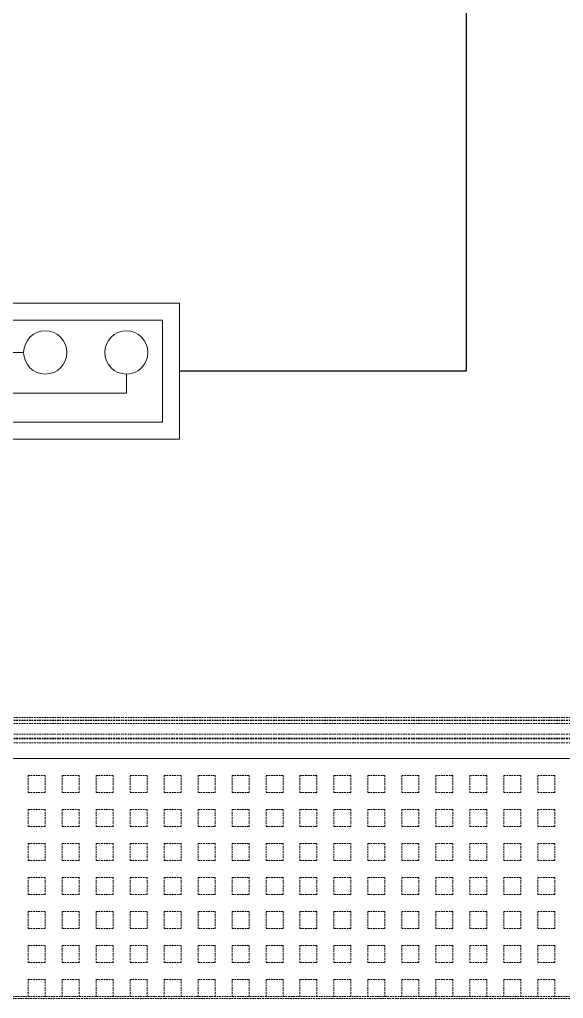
# Model space of a CAD drawing. Extents: x -1457 to 23780, y -2071 to 4205.
# Drawn here: x 4598.8 to 4678.8, y 284.7 to 428.8 of the extents above; entities that cross this region are included whole.
import ezdxf

# ---------------------------------------------------------------- set-up
doc = ezdxf.new("R2010")
doc.units = 0
doc.header["$MEASUREMENT"] = 0
doc.linetypes.add('HIDDEN', pattern=[0.375, 0.25, -0.125])
doc.layers.get('0').update_dxf_attribs({"color": 9, "lineweight": 9})
for name, color, linetype, lineweight in [('E-KABLO', 7, 'Continuous', 30), ('M-TEFRIS2-015', 129, 'Continuous', 9), ('T-KONVEKTOR', 220, 'Continuous', 9)]:
    doc.layers.add(name, color=color, linetype=linetype, lineweight=lineweight)

# ---------------------------------------------------------------- blocks, each defined once
blk = doc.blocks.new('A$C4B7F52E3')
for p, q in [((250, 89.48), (0, 89.47)), ((250, 89.47), (0, 89.48)), ((250, 69.47), (250, 89.47)), ((0, 69.47), (250, 69.47))]:
    blk.add_line(p, q)
at = {"color": 252}
for p, q in [((242.21, 82.69), (197.7, 82.69)), ((242.21, 79.91), (242.21, 82.69)), ((227.1, 76.72), (194.25, 76.73))]:
    blk.add_line(p, q, dxfattribs=at)
blk.add_lwpolyline([(247.51, 86.99), (247.51, 71.95), (2.49, 71.95), (2.49, 86.99)], close=True)
for centre in [(230.28, 76.72), (242.21, 76.72)]:
    blk.add_circle(centre, 3.18, dxfattribs=at)

msp = doc.modelspace()

# ---------------------------------------------------------------- linework, layer by layer
at = {"layer": 'E-KABLO', "color": 6}
for p, q in [((4664.44, 441.9), (4664.44, 377.01)), ((4664.44, 377.01), (4622.25, 377.01))]:
    msp.add_line(p, q, dxfattribs=at)
at = {"layer": 'M-TEFRIS2-015', "linetype": 'HIDDEN', "lineweight": 0}
for p, q in [((4490.64, 326.05), (4613.79, 326.05)), ((4490.64, 325.65), (4613.79, 325.65)), ((4490.64, 325.58), (4613.79, 325.58)), ((4721.03, 326.05), (4613.79, 326.05)), ((4721.03, 325.65), (4613.79, 325.65)), ((4721.03, 325.58), (4613.79, 325.58)), ((4490.64, 325.18), (4613.79, 325.18)), ((4721.03, 325.18), (4613.79, 325.18)), ((4490.64, 323.58), (4613.79, 323.58)), ((4490.64, 322.98), (4613.79, 322.98)), ((4490.64, 322.9), (4613.79, 322.9)), ((4721.03, 323.58), (4613.79, 323.58)), ((4721.03, 322.98), (4613.79, 322.98)), ((4721.03, 322.9), (4613.79, 322.9)), ((4490.64, 322.3), (4613.79, 322.3)), ((4721.03, 322.3), (4613.79, 322.3)), ((4025.5, 320), (4787.5, 320)), ((4787.5, 320), (4025.5, 320)), ((4600, 320), (4600, 320)), ((4602.5, 320), (4602.5, 320)), ((4605, 320), (4605, 320)), ((4607.5, 320), (4607.5, 320)), ((4610, 320), (4610, 320)), ((4612.5, 320), (4612.5, 320)), ((4615, 320), (4615, 320)), ((4617.5, 320), (4617.5, 320)), ((4620, 320), (4620, 320)), ((4622.5, 320), (4622.5, 320)), ((4625, 320), (4625, 320)), ((4627.5, 320), (4627.5, 320)), ((4630, 320), (4630, 320)), ((4632.5, 320), (4632.5, 320)), ((4635, 320), (4635, 320)), ((4637.5, 320), (4637.5, 320)), ((4640, 320), (4640, 320)), ((4642.5, 320), (4642.5, 320)), ((4645, 320), (4645, 320)), ((4647.5, 320), (4647.5, 320)), ((4650, 320), (4650, 320)), ((4652.5, 320), (4652.5, 320)), ((4655, 320), (4655, 320)), ((4657.5, 320), (4657.5, 320)), ((4660, 320), (4660, 320)), ((4662.5, 320), (4662.5, 320)), ((4665, 320), (4665, 320)), ((4667.5, 320), (4667.5, 320)), ((4670, 320), (4670, 320)), ((4672.5, 320), (4672.5, 320)), ((4675, 320), (4675, 320)), ((4677.5, 320), (4677.5, 320)), ((4600, 317.5), (4602.5, 317.5)), ((4600, 315), (4600, 317.5)), ((4602.5, 315), (4602.5, 317.5)), ((4605, 317.5), (4607.5, 317.5)), ((4605, 315), (4605, 317.5)), ((4607.5, 315), (4607.5, 317.5)), ((4610, 317.5), (4612.5, 317.5)), ((4610, 315), (4610, 317.5)), ((4612.5, 315), (4612.5, 317.5)), ((4615, 317.5), (4617.5, 317.5)), ((4615, 315), (4615, 317.5)), ((4617.5, 315), (4617.5, 317.5)), ((4620, 317.5), (4622.5, 317.5)), ((4620, 315), (4620, 317.5)), ((4622.5, 315), (4622.5, 317.5)), ((4625, 317.5), (4627.5, 317.5)), ((4625, 315), (4625, 317.5)), ((4627.5, 315), (4627.5, 317.5)), ((4630, 317.5), (4632.5, 317.5)), ((4630, 315), (4630, 317.5)), ((4632.5, 315), (4632.5, 317.5)), ((4635, 317.5), (4637.5, 317.5)), ((4635, 315), (4635, 317.5)), ((4637.5, 315), (4637.5, 317.5)), ((4640, 317.5), (4642.5, 317.5)), ((4640, 315), (4640, 317.5)), ((4642.5, 315), (4642.5, 317.5)), ((4645, 317.5), (4647.5, 317.5)), ((4645, 315), (4645, 317.5)), ((4647.5, 315), (4647.5, 317.5)), ((4650, 317.5), (4652.5, 317.5)), ((4650, 315), (4650, 317.5)), ((4652.5, 315), (4652.5, 317.5)), ((4655, 317.5), (4657.5, 317.5)), ((4655, 315), (4655, 317.5)), ((4657.5, 315), (4657.5, 317.5)), ((4660, 317.5), (4662.5, 317.5)), ((4660, 315), (4660, 317.5)), ((4662.5, 315), (4662.5, 317.5)), ((4665, 317.5), (4667.5, 317.5)), ((4665, 315), (4665, 317.5)), ((4667.5, 315), (4667.5, 317.5)), ((4670, 317.5), (4672.5, 317.5)), ((4670, 315), (4670, 317.5)), ((4672.5, 315), (4672.5, 317.5)), ((4675, 317.5), (4677.5, 317.5)), ((4675, 315), (4675, 317.5)), ((4677.5, 315), (4677.5, 317.5)), ((4600, 315), (4602.5, 315)), ((4605, 315), (4607.5, 315)), ((4610, 315), (4612.5, 315)), ((4615, 315), (4617.5, 315)), ((4620, 315), (4622.5, 315)), ((4625, 315), (4627.5, 315)), ((4630, 315), (4632.5, 315)), ((4635, 315), (4637.5, 315)), ((4640, 315), (4642.5, 315)), ((4645, 315), (4647.5, 315)), ((4650, 315), (4652.5, 315)), ((4655, 315), (4657.5, 315)), ((4660, 315), (4662.5, 315)), ((4665, 315), (4667.5, 315)), ((4670, 315), (4672.5, 315)), ((4675, 315), (4677.5, 315)), ((4600, 312.5), (4602.5, 312.5)), ((4600, 310), (4600, 312.5)), ((4602.5, 310), (4602.5, 312.5)), ((4605, 312.5), (4607.5, 312.5)), ((4605, 310), (4605, 312.5)), ((4607.5, 310), (4607.5, 312.5)), ((4610, 312.5), (4612.5, 312.5)), ((4610, 310), (4610, 312.5)), ((4612.5, 310), (4612.5, 312.5)), ((4615, 312.5), (4617.5, 312.5)), ((4615, 310), (4615, 312.5)), ((4617.5, 310), (4617.5, 312.5)), ((4620, 312.5), (4622.5, 312.5)), ((4620, 310), (4620, 312.5)), ((4622.5, 310), (4622.5, 312.5)), ((4625, 312.5), (4627.5, 312.5)), ((4625, 310), (4625, 312.5)), ((4627.5, 310), (4627.5, 312.5)), ((4630, 312.5), (4632.5, 312.5)), ((4630, 310), (4630, 312.5)), ((4632.5, 310), (4632.5, 312.5)), ((4635, 312.5), (4637.5, 312.5)), ((4635, 310), (4635, 312.5)), ((4637.5, 310), (4637.5, 312.5)), ((4640, 312.5), (4642.5, 312.5)), ((4640, 310), (4640, 312.5)), ((4642.5, 310), (4642.5, 312.5)), ((4645, 312.5), (4647.5, 312.5)), ((4645, 310), (4645, 312.5)), ((4647.5, 310), (4647.5, 312.5)), ((4650, 312.5), (4652.5, 312.5)), ((4650, 310), (4650, 312.5)), ((4652.5, 310), (4652.5, 312.5)), ((4655, 312.5), (4657.5, 312.5)), ((4655, 310), (4655, 312.5)), ((4657.5, 310), (4657.5, 312.5)), ((4660, 312.5), (4662.5, 312.5)), ((4660, 310), (4660, 312.5)), ((4662.5, 310), (4662.5, 312.5)), ((4665, 312.5), (4667.5, 312.5)), ((4665, 310), (4665, 312.5)), ((4667.5, 310), (4667.5, 312.5)), ((4670, 312.5), (4672.5, 312.5)), ((4670, 310), (4670, 312.5)), ((4672.5, 310), (4672.5, 312.5)), ((4675, 312.5), (4677.5, 312.5)), ((4675, 310), (4675, 312.5)), ((4677.5, 310), (4677.5, 312.5)), ((4600, 310), (4602.5, 310)), ((4605, 310), (4607.5, 310)), ((4610, 310), (4612.5, 310)), ((4615, 310), (4617.5, 310)), ((4620, 310), (4622.5, 310)), ((4625, 310), (4627.5, 310)), ((4630, 310), (4632.5, 310)), ((4635, 310), (4637.5, 310)), ((4640, 310), (4642.5, 310)), ((4645, 310), (4647.5, 310)), ((4650, 310), (4652.5, 310)), ((4655, 310), (4657.5, 310)), ((4660, 310), (4662.5, 310)), ((4665, 310), (4667.5, 310)), ((4670, 310), (4672.5, 310)), ((4675, 310), (4677.5, 310)), ((4600, 307.5), (4602.5, 307.5)), ((4600, 305), (4600, 307.5)), ((4602.5, 305), (4602.5, 307.5)), ((4605, 307.5), (4607.5, 307.5)), ((4605, 305), (4605, 307.5)), ((4607.5, 305), (4607.5, 307.5)), ((4610, 307.5), (4612.5, 307.5)), ((4610, 305), (4610, 307.5)), ((4612.5, 305), (4612.5, 307.5)), ((4615, 307.5), (4617.5, 307.5)), ((4615, 305), (4615, 307.5)), ((4617.5, 305), (4617.5, 307.5)), ((4620, 307.5), (4622.5, 307.5)), ((4620, 305), (4620, 307.5)), ((4622.5, 305), (4622.5, 307.5)), ((4625, 307.5), (4627.5, 307.5)), ((4625, 305), (4625, 307.5)), ((4627.5, 305), (4627.5, 307.5)), ((4630, 307.5), (4632.5, 307.5)), ((4630, 305), (4630, 307.5)), ((4632.5, 305), (4632.5, 307.5)), ((4635, 307.5), (4637.5, 307.5)), ((4635, 305), (4635, 307.5)), ((4637.5, 305), (4637.5, 307.5)), ((4640, 307.5), (4642.5, 307.5)), ((4640, 305), (4640, 307.5)), ((4642.5, 305), (4642.5, 307.5)), ((4645, 307.5), (4647.5, 307.5)), ((4645, 305), (4645, 307.5)), ((4647.5, 305), (4647.5, 307.5)), ((4650, 307.5), (4652.5, 307.5)), ((4650, 305), (4650, 307.5)), ((4652.5, 305), (4652.5, 307.5)), ((4655, 307.5), (4657.5, 307.5)), ((4655, 305), (4655, 307.5)), ((4657.5, 305), (4657.5, 307.5)), ((4660, 307.5), (4662.5, 307.5)), ((4660, 305), (4660, 307.5)), ((4662.5, 305), (4662.5, 307.5)), ((4665, 307.5), (4667.5, 307.5)), ((4665, 305), (4665, 307.5)), ((4667.5, 305), (4667.5, 307.5)), ((4670, 307.5), (4672.5, 307.5)), ((4670, 305), (4670, 307.5)), ((4672.5, 305), (4672.5, 307.5)), ((4675, 307.5), (4677.5, 307.5)), ((4675, 305), (4675, 307.5)), ((4677.5, 305), (4677.5, 307.5)), ((4600, 305), (4602.5, 305)), ((4605, 305), (4607.5, 305)), ((4610, 305), (4612.5, 305)), ((4615, 305), (4617.5, 305)), ((4620, 305), (4622.5, 305)), ((4625, 305), (4627.5, 305)), ((4630, 305), (4632.5, 305)), ((4635, 305), (4637.5, 305)), ((4640, 305), (4642.5, 305)), ((4645, 305), (4647.5, 305)), ((4650, 305), (4652.5, 305)), ((4655, 305), (4657.5, 305)), ((4660, 305), (4662.5, 305)), ((4665, 305), (4667.5, 305)), ((4670, 305), (4672.5, 305)), ((4675, 305), (4677.5, 305)), ((4600, 302.5), (4602.5, 302.5)), ((4600, 300), (4600, 302.5)), ((4602.5, 300), (4602.5, 302.5)), ((4605, 302.5), (4607.5, 302.5)), ((4605, 300), (4605, 302.5)), ((4607.5, 300), (4607.5, 302.5)), ((4610, 302.5), (4612.5, 302.5)), ((4610, 300), (4610, 302.5)), ((4612.5, 300), (4612.5, 302.5)), ((4615, 302.5), (4617.5, 302.5)), ((4615, 300), (4615, 302.5)), ((4617.5, 300), (4617.5, 302.5)), ((4620, 302.5), (4622.5, 302.5)), ((4620, 300), (4620, 302.5)), ((4622.5, 300), (4622.5, 302.5)), ((4625, 302.5), (4627.5, 302.5)), ((4625, 300), (4625, 302.5)), ((4627.5, 300), (4627.5, 302.5)), ((4630, 302.5), (4632.5, 302.5)), ((4630, 300), (4630, 302.5)), ((4632.5, 300), (4632.5, 302.5)), ((4635, 302.5), (4637.5, 302.5)), ((4635, 300), (4635, 302.5)), ((4637.5, 300), (4637.5, 302.5)), ((4640, 302.5), (4642.5, 302.5)), ((4640, 300), (4640, 302.5)), ((4642.5, 300), (4642.5, 302.5)), ((4645, 302.5), (4647.5, 302.5)), ((4645, 300), (4645, 302.5)), ((4647.5, 300), (4647.5, 302.5)), ((4650, 302.5), (4652.5, 302.5)), ((4650, 300), (4650, 302.5)), ((4652.5, 300), (4652.5, 302.5)), ((4655, 302.5), (4657.5, 302.5)), ((4655, 300), (4655, 302.5)), ((4657.5, 300), (4657.5, 302.5)), ((4660, 302.5), (4662.5, 302.5)), ((4660, 300), (4660, 302.5)), ((4662.5, 300), (4662.5, 302.5)), ((4665, 302.5), (4667.5, 302.5)), ((4665, 300), (4665, 302.5)), ((4667.5, 300), (4667.5, 302.5)), ((4670, 302.5), (4672.5, 302.5)), ((4670, 300), (4670, 302.5)), ((4672.5, 300), (4672.5, 302.5)), ((4675, 302.5), (4677.5, 302.5)), ((4675, 300), (4675, 302.5)), ((4677.5, 300), (4677.5, 302.5)), ((4600, 300), (4602.5, 300)), ((4605, 300), (4607.5, 300)), ((4610, 300), (4612.5, 300)), ((4615, 300), (4617.5, 300)), ((4620, 300), (4622.5, 300)), ((4625, 300), (4627.5, 300)), ((4630, 300), (4632.5, 300)), ((4635, 300), (4637.5, 300)), ((4640, 300), (4642.5, 300)), ((4645, 300), (4647.5, 300)), ((4650, 300), (4652.5, 300)), ((4655, 300), (4657.5, 300)), ((4660, 300), (4662.5, 300)), ((4665, 300), (4667.5, 300)), ((4670, 300), (4672.5, 300)), ((4675, 300), (4677.5, 300)), ((4600, 297.5), (4602.5, 297.5)), ((4600, 295), (4600, 297.5)), ((4602.5, 295), (4602.5, 297.5)), ((4605, 297.5), (4607.5, 297.5)), ((4605, 295), (4605, 297.5)), ((4607.5, 295), (4607.5, 297.5)), ((4610, 297.5), (4612.5, 297.5)), ((4610, 295), (4610, 297.5)), ((4612.5, 295), (4612.5, 297.5)), ((4615, 297.5), (4617.5, 297.5)), ((4615, 295), (4615, 297.5)), ((4617.5, 295), (4617.5, 297.5)), ((4620, 297.5), (4622.5, 297.5)), ((4620, 295), (4620, 297.5)), ((4622.5, 295), (4622.5, 297.5)), ((4625, 297.5), (4627.5, 297.5)), ((4625, 295), (4625, 297.5)), ((4627.5, 295), (4627.5, 297.5)), ((4630, 297.5), (4632.5, 297.5)), ((4630, 295), (4630, 297.5)), ((4632.5, 295), (4632.5, 297.5)), ((4635, 297.5), (4637.5, 297.5)), ((4635, 295), (4635, 297.5)), ((4637.5, 295), (4637.5, 297.5)), ((4640, 297.5), (4642.5, 297.5)), ((4640, 295), (4640, 297.5)), ((4642.5, 295), (4642.5, 297.5)), ((4645, 297.5), (4647.5, 297.5)), ((4645, 295), (4645, 297.5)), ((4647.5, 295), (4647.5, 297.5)), ((4650, 297.5), (4652.5, 297.5)), ((4650, 295), (4650, 297.5)), ((4652.5, 295), (4652.5, 297.5)), ((4655, 297.5), (4657.5, 297.5)), ((4655, 295), (4655, 297.5)), ((4657.5, 295), (4657.5, 297.5)), ((4660, 297.5), (4662.5, 297.5)), ((4660, 295), (4660, 297.5)), ((4662.5, 295), (4662.5, 297.5)), ((4665, 297.5), (4667.5, 297.5)), ((4665, 295), (4665, 297.5)), ((4667.5, 295), (4667.5, 297.5)), ((4670, 297.5), (4672.5, 297.5)), ((4670, 295), (4670, 297.5)), ((4672.5, 295), (4672.5, 297.5)), ((4675, 297.5), (4677.5, 297.5)), ((4675, 295), (4675, 297.5)), ((4677.5, 295), (4677.5, 297.5)), ((4600, 295), (4602.5, 295)), ((4605, 295), (4607.5, 295)), ((4610, 295), (4612.5, 295)), ((4615, 295), (4617.5, 295)), ((4620, 295), (4622.5, 295)), ((4625, 295), (4627.5, 295)), ((4630, 295), (4632.5, 295)), ((4635, 295), (4637.5, 295)), ((4640, 295), (4642.5, 295)), ((4645, 295), (4647.5, 295)), ((4650, 295), (4652.5, 295)), ((4655, 295), (4657.5, 295)), ((4660, 295), (4662.5, 295)), ((4665, 295), (4667.5, 295)), ((4670, 295), (4672.5, 295)), ((4675, 295), (4677.5, 295)), ((4600, 292.5), (4602.5, 292.5)), ((4600, 290), (4600, 292.5)), ((4602.5, 290), (4602.5, 292.5)), ((4605, 292.5), (4607.5, 292.5)), ((4605, 290), (4605, 292.5)), ((4607.5, 290), (4607.5, 292.5)), ((4610, 292.5), (4612.5, 292.5)), ((4610, 290), (4610, 292.5)), ((4612.5, 290), (4612.5, 292.5)), ((4615, 292.5), (4617.5, 292.5)), ((4615, 290), (4615, 292.5)), ((4617.5, 290), (4617.5, 292.5)), ((4620, 292.5), (4622.5, 292.5)), ((4620, 290), (4620, 292.5)), ((4622.5, 290), (4622.5, 292.5)), ((4625, 292.5), (4627.5, 292.5)), ((4625, 290), (4625, 292.5)), ((4627.5, 290), (4627.5, 292.5)), ((4630, 292.5), (4632.5, 292.5)), ((4630, 290), (4630, 292.5)), ((4632.5, 290), (4632.5, 292.5)), ((4635, 292.5), (4637.5, 292.5)), ((4635, 290), (4635, 292.5)), ((4637.5, 290), (4637.5, 292.5)), ((4640, 292.5), (4642.5, 292.5)), ((4640, 290), (4640, 292.5)), ((4642.5, 290), (4642.5, 292.5)), ((4645, 292.5), (4647.5, 292.5)), ((4645, 290), (4645, 292.5)), ((4647.5, 290), (4647.5, 292.5)), ((4650, 292.5), (4652.5, 292.5)), ((4650, 290), (4650, 292.5)), ((4652.5, 290), (4652.5, 292.5)), ((4655, 292.5), (4657.5, 292.5)), ((4655, 290), (4655, 292.5)), ((4657.5, 290), (4657.5, 292.5)), ((4660, 292.5), (4662.5, 292.5)), ((4660, 290), (4660, 292.5)), ((4662.5, 290), (4662.5, 292.5)), ((4665, 292.5), (4667.5, 292.5)), ((4665, 290), (4665, 292.5)), ((4667.5, 290), (4667.5, 292.5)), ((4670, 292.5), (4672.5, 292.5)), ((4670, 290), (4670, 292.5)), ((4672.5, 290), (4672.5, 292.5)), ((4675, 292.5), (4677.5, 292.5)), ((4675, 290), (4675, 292.5)), ((4677.5, 290), (4677.5, 292.5)), ((4600, 290), (4602.5, 290)), ((4605, 290), (4607.5, 290)), ((4610, 290), (4612.5, 290)), ((4615, 290), (4617.5, 290)), ((4620, 290), (4622.5, 290)), ((4625, 290), (4627.5, 290)), ((4630, 290), (4632.5, 290)), ((4635, 290), (4637.5, 290)), ((4640, 290), (4642.5, 290)), ((4645, 290), (4647.5, 290)), ((4650, 290), (4652.5, 290)), ((4655, 290), (4657.5, 290)), ((4660, 290), (4662.5, 290)), ((4665, 290), (4667.5, 290)), ((4670, 290), (4672.5, 290)), ((4675, 290), (4677.5, 290)), ((4600, 287.5), (4602.5, 287.5)), ((4600, 285), (4600, 287.5)), ((4602.5, 285), (4602.5, 287.5)), ((4605, 287.5), (4607.5, 287.5)), ((4605, 285), (4605, 287.5)), ((4607.5, 285), (4607.5, 287.5)), ((4610, 287.5), (4612.5, 287.5)), ((4610, 285), (4610, 287.5)), ((4612.5, 285), (4612.5, 287.5)), ((4615, 287.5), (4617.5, 287.5)), ((4615, 285), (4615, 287.5)), ((4617.5, 285), (4617.5, 287.5)), ((4620, 287.5), (4622.5, 287.5)), ((4620, 285), (4620, 287.5)), ((4622.5, 285), (4622.5, 287.5)), ((4625, 287.5), (4627.5, 287.5)), ((4625, 285), (4625, 287.5)), ((4627.5, 285), (4627.5, 287.5)), ((4630, 287.5), (4632.5, 287.5)), ((4630, 285), (4630, 287.5)), ((4632.5, 285), (4632.5, 287.5)), ((4635, 287.5), (4637.5, 287.5)), ((4635, 285), (4635, 287.5)), ((4637.5, 285), (4637.5, 287.5)), ((4640, 287.5), (4642.5, 287.5)), ((4640, 285), (4640, 287.5)), ((4642.5, 285), (4642.5, 287.5)), ((4645, 287.5), (4647.5, 287.5)), ((4645, 285), (4645, 287.5)), ((4647.5, 285), (4647.5, 287.5)), ((4650, 287.5), (4652.5, 287.5)), ((4650, 285), (4650, 287.5)), ((4652.5, 285), (4652.5, 287.5)), ((4655, 287.5), (4657.5, 287.5)), ((4655, 285), (4655, 287.5)), ((4657.5, 285), (4657.5, 287.5)), ((4660, 287.5), (4662.5, 287.5)), ((4660, 285), (4660, 287.5)), ((4662.5, 285), (4662.5, 287.5)), ((4665, 287.5), (4667.5, 287.5)), ((4665, 285), (4665, 287.5)), ((4667.5, 285), (4667.5, 287.5)), ((4670, 287.5), (4672.5, 287.5)), ((4670, 285), (4670, 287.5)), ((4672.5, 285), (4672.5, 287.5)), ((4675, 287.5), (4677.5, 287.5)), ((4675, 285), (4675, 287.5)), ((4677.5, 285), (4677.5, 287.5)), ((1719.56, 284.7), (4822.79, 284.7)), ((4025.5, 285), (4822.5, 285))]:
    msp.add_line(p, q, dxfattribs=at)

# ---------------------------------------------------------------- block references
at = {"layer": 'T-KONVEKTOR', "xscale": -1, "rotation": 180}
msp.add_blockref('A$C4B7F52E3', (4372.25, 456.48), dxfattribs=at)

doc.saveas('drawing.dxf')
